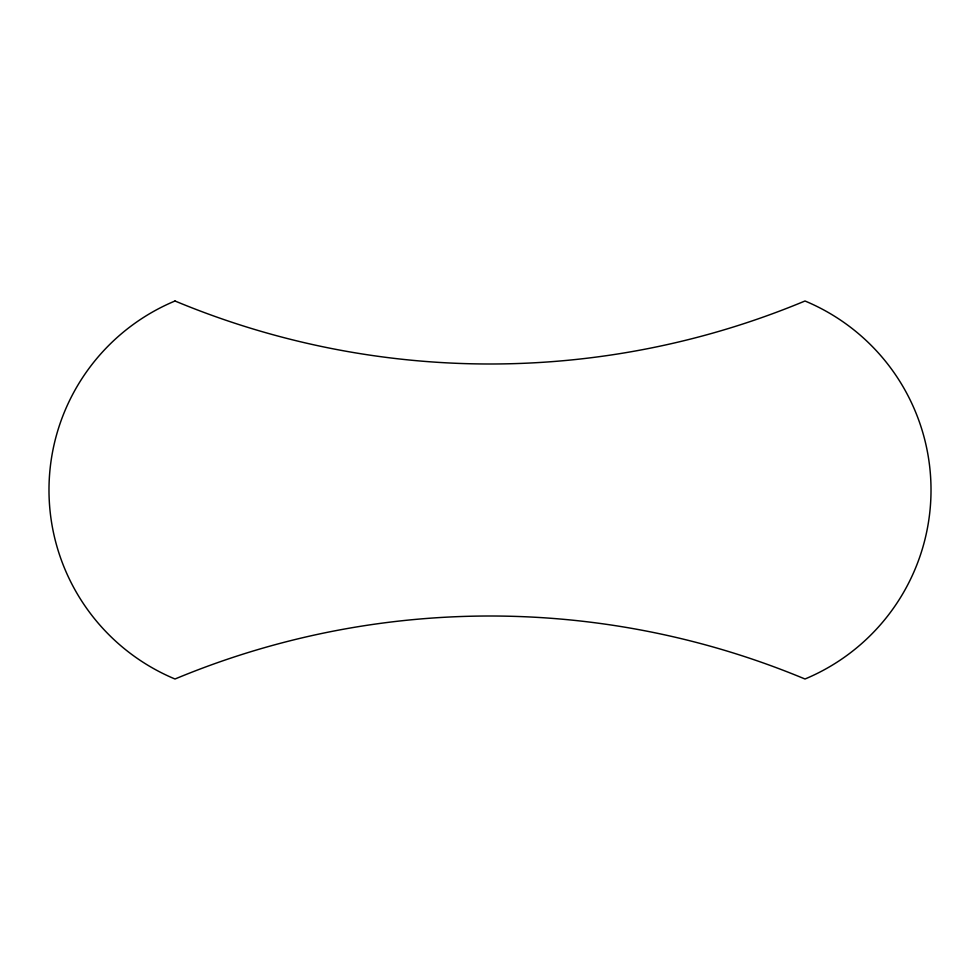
<?xml version="1.0" encoding="UTF-8"?>
<svg xmlns="http://www.w3.org/2000/svg" width="980" height="980" viewBox="0 0 980 980"><rect width="100%" height="100%" fill="white"/><g stroke="black" fill="none" stroke-linecap="round" stroke-linejoin="round"><path stroke-width="1.47" d="M175.004 300.995A204.746 204.746 0 0 0 175.004 679.005A818.998 818.998 0 0 1 804.997 679.005A204.746 204.746 0 0 0 804.997 300.995A818.998 818.998 0 0 1 175.004 300.995"/></g></svg>
